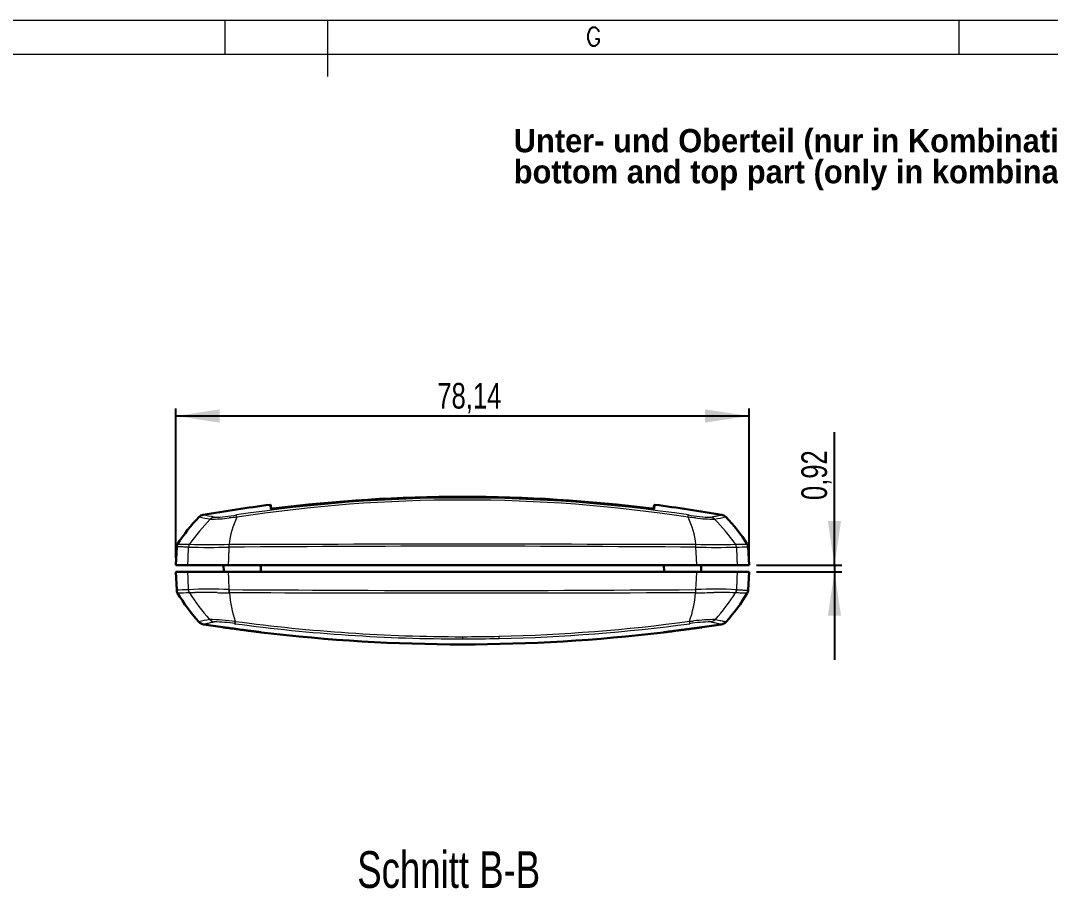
# Model space of a CAD drawing. Header units: millimetres. Extents: x 0 to 1188, y 0 to 841.
# Drawn here: x 576.9 to 717.2, y 722.3 to 840.6 of the extents above; entities that cross this region are included whole.
import ezdxf

# ---------------------------------------------------------------- set-up
doc = ezdxf.new("R2010")
doc.units = ezdxf.units.MM
doc.linetypes.add('SLD-Durchgehend', pattern=[0])
doc.styles.add('SLDTEXTSTYLE0', font='arialbd.ttf', dxfattribs={"width": 0.948})
doc.styles.add('SLDTEXTSTYLE2', font='simplex_.ttf', dxfattribs={"width": 0.95})
doc.styles.add('SLDTEXTSTYLE3', font='ARIALN.TTF', dxfattribs={"width": 0.87})
doc.dimstyles.new('SLDDIMSTYLE2', dxfattribs={"dimtxt": 3.5, "dimasz": 6, "dimexe": 0, "dimexo": 0.0625, "dimgap": 0.875, "dimtad": 1, "dimrnd": 1e-09, "dimzin": 12, "dimdsep": 46, "dimtxsty": 'SLDTEXTSTYLE3', "dimsah": 1, "dimcen": 0.09, "dimadec": 0, "dimazin": 3, "dimtfac": 1, "dimtofl": 0, "dimtmove": 0, "dimatfit": 3, "dimfxl": 0, "dimfrac": 2, "dimtolj": 1, "dimtzin": 12, "dimarcsym": 0})
doc.dimstyles.new('SLDDIMSTYLE3', dxfattribs={"dimtxt": 3.5, "dimasz": 6, "dimexe": 0, "dimexo": 0.0625, "dimgap": 0.875, "dimtad": 1, "dimrnd": 1e-09, "dimzin": 12, "dimdsep": 46, "dimtxsty": 'SLDTEXTSTYLE3', "dimsah": 1, "dimcen": 0.09, "dimadec": 0, "dimazin": 3, "dimtfac": 1, "dimtmove": 0, "dimatfit": 0, "dimfxl": 0, "dimfrac": 2, "dimtolj": 1, "dimtzin": 12, "dimarcsym": 0})

# ---------------------------------------------------------------- blocks, each defined once
blk = doc.blocks.new('SW_NOTE_16')
at = {"color": 0, "char_height": 3.175, "attachment_point": 1, "style": 'SLDTEXTSTYLE0'}
for s, insert in [('Unter- und Oberteil (nur in Kombination mit Zwischenring)', (0, 4.09)), ('bottom and top part (only in kombination with intermediate ring)', (0, -0.14))]:
    blk.add_mtext(s, dxfattribs=dict(at, insert=insert))
blk = doc.blocks.new('_D_25')
for p, q in [((598.06, 767.38), (598.06, 787.7)), ((676.2, 767.38), (676.2, 787.7)), ((598.06, 786.7), (676.2, 786.7))]:
    blk.add_line(p, q)
for points in [[(598.06, 786.7), (604.06, 785.8), (604.06, 787.6)], [(676.2, 786.7), (670.2, 787.6), (670.2, 785.8)]]:
    blk.add_solid(points)
at = {"insert": (633.7, 791.21), "char_height": 3.5, "attachment_point": 1, "style": 'SLDTEXTSTYLE3'}
blk.add_mtext('78,14', dxfattribs=at)
blk = doc.blocks.new('_D_26')
for p, q in [((687.82, 766.38), (687.82, 784.5)), ((677.2, 766.38), (688.82, 766.38)), ((687.82, 766.38), (687.82, 765.46)), ((677.2, 765.46), (688.82, 765.46)), ((687.82, 765.46), (687.82, 753.46))]:
    blk.add_line(p, q)
for points in [[(687.82, 766.38), (688.72, 772.38), (686.92, 772.38)], [(687.82, 765.46), (686.92, 759.46), (688.72, 759.46)]]:
    blk.add_solid(points)
at = {"insert": (683.31, 775.24), "char_height": 3.5, "attachment_point": 1, "rotation": 90, "style": 'SLDTEXTSTYLE3'}
blk.add_mtext('0,92', dxfattribs=at)

msp = doc.modelspace()

# ---------------------------------------------------------------- linework, layer by layer
at = {"color": 7, "linetype": 'SLD-Durchgehend', "lineweight": 0}
for p, q in [((1188.499, 840.6), (0.399, 840.6)), ((604.799, 836), (604.799, 840.6)), ((618.799, 833), (618.799, 840.6)), ((704.799, 836), (704.799, 840.6)), ((1183.799, 836), (24.799, 836)), ((611.324, 774.076), (611.324, 774.076)), ((662.93, 774.076), (662.93, 774.076)), ((599.781, 763.013), (599.796, 763.014)), ((605.301, 763.035), (605.349, 763.034)), ((668.903, 763.035), (668.952, 763.036)), ((674.457, 763.014), (674.473, 763.013)), ((671.613, 758.964), (671.624, 758.977))]:
    msp.add_line(p, q, dxfattribs=at)
at = {"color": 7, "linetype": 'SLD-Durchgehend', "lineweight": 30}
for p, q in [((601.248, 772.942), (601.248, 772.942)), ((673.005, 772.942), (673.005, 772.942)), ((675.946, 769.24), (675.947, 769.24)), ((598.189, 768.875), (598.058, 766.376)), ((676.195, 766.376), (676.064, 768.875)), ((598.058, 766.376), (599.69, 766.376)), ((599.69, 766.376), (605.192, 766.376)), ((604.586, 766.376), (604.594, 765.456)), ((605.192, 766.376), (669.061, 766.376)), ((609.66, 765.456), (609.668, 766.376)), ((664.586, 766.376), (664.594, 765.456)), ((669.061, 766.376), (674.564, 766.376)), ((669.66, 765.456), (669.668, 766.376)), ((674.564, 766.376), (676.195, 766.376)), ((598.058, 765.456), (598.189, 762.954)), ((598.058, 765.456), (599.69, 765.456)), ((599.69, 765.456), (605.192, 765.456)), ((605.192, 765.456), (669.061, 765.456)), ((669.061, 765.456), (674.564, 765.456)), ((674.564, 765.456), (676.195, 765.456)), ((676.064, 762.954), (676.195, 765.456)), ((601.199, 758.65), (601.199, 758.65)), ((601.2, 758.65), (601.2, 758.65)), ((673.054, 758.65), (673.054, 758.65))]:
    msp.add_line(p, q, dxfattribs=at)
at = {"color": 7, "linetype": 'SLD-Durchgehend', "lineweight": 0, "flags": 128}
for points in [[(610.973, 774.056), (610.971, 774.07), (610.965, 774.122), (610.952, 774.219), (610.941, 774.305), (610.932, 774.38), (610.924, 774.444), (610.917, 774.497), (610.912, 774.539), (610.908, 774.57), (610.905, 774.589), (610.904, 774.598), (610.904, 774.597)], [(663.349, 774.597), (663.349, 774.596), (663.347, 774.579), (663.343, 774.548), (663.337, 774.503), (663.329, 774.443), (663.32, 774.368), (663.308, 774.279), (663.295, 774.175), (663.28, 774.056)], [(603.282, 772.9), (603.004, 772.806), (602.765, 772.633)], [(606.39, 772.9), (606.358, 773.111), (606.344, 773.205)], [(667.869, 772.899), (667.901, 773.11), (667.915, 773.204)], [(670.972, 772.9), (671.175, 772.945), (671.364, 772.987), (671.538, 773.025), (671.698, 773.06), (671.842, 773.091), (671.972, 773.12), (672.086, 773.145), (672.186, 773.166), (672.27, 773.185), (672.339, 773.2), (672.393, 773.212), (672.432, 773.221), (672.454, 773.226), (672.461, 773.228), (672.461, 773.228)], [(671.488, 772.633), (671.249, 772.806), (670.972, 772.9)], [(598.307, 769.24), (598.306, 769.24), (598.315, 769.239), (598.338, 769.239), (598.375, 769.238), (598.426, 769.238), (598.491, 769.237), (598.571, 769.235), (598.664, 769.234), (598.772, 769.232), (598.893, 769.231), (599.029, 769.229), (599.181, 769.227), (599.347, 769.225), (599.528, 769.222), (599.724, 769.22), (599.933, 769.218)], [(599.936, 769.218), (599.84, 769.029), (599.799, 768.821)], [(605.316, 769.218), (605.306, 769.031), (605.303, 768.825)], [(605.316, 769.218), (607.438, 769.221), (609.561, 769.226), (611.686, 769.23), (613.812, 769.235), (615.94, 769.24), (618.071, 769.245), (620.204, 769.25), (622.338, 769.255), (624.473, 769.26), (626.608, 769.264), (628.72, 769.268), (630.832, 769.272), (632.945, 769.274), (635.057, 769.276), (637.17, 769.277), (639.286, 769.276), (641.402, 769.274), (643.518, 769.272), (645.633, 769.268), (647.747, 769.264), (649.87, 769.26), (651.991, 769.255), (654.112, 769.25), (656.231, 769.245), (658.35, 769.24), (660.47, 769.235), (662.589, 769.23), (664.707, 769.226), (666.823, 769.221), (668.937, 769.218)], [(668.95, 768.825), (668.947, 769.031), (668.937, 769.218)], [(674.454, 768.821), (674.413, 769.029), (674.317, 769.218)], [(599.796, 768.821), (599.592, 768.827), (599.402, 768.833), (599.226, 768.838), (599.063, 768.844), (598.914, 768.849), (598.779, 768.853), (598.658, 768.858), (598.55, 768.862), (598.457, 768.865), (598.378, 768.868), (598.311, 768.871), (598.259, 768.873), (598.221, 768.874), (598.198, 768.875), (598.189, 768.875), (598.19, 768.875)], [(599.69, 766.376), (599.73, 767.306), (599.796, 768.82)], [(605.303, 768.825), (605.234, 767.306), (605.192, 766.376)], [(668.95, 768.825), (666.838, 768.835), (664.723, 768.846), (662.607, 768.857), (660.49, 768.868), (658.372, 768.879), (656.249, 768.891), (654.126, 768.902), (652.001, 768.913), (649.876, 768.923), (647.75, 768.932), (645.637, 768.94), (643.525, 768.947), (641.412, 768.952), (639.298, 768.956), (637.185, 768.957), (635.069, 768.956), (632.953, 768.953), (630.837, 768.947), (628.721, 768.941), (626.606, 768.932), (624.473, 768.923), (622.34, 768.913), (620.208, 768.902), (618.077, 768.891), (615.947, 768.88), (613.816, 768.868), (611.685, 768.857), (609.556, 768.846), (607.429, 768.835), (605.303, 768.825)], [(669.061, 766.376), (669.019, 767.306), (668.951, 768.825)], [(674.457, 768.82), (674.523, 767.306), (674.564, 766.376)], [(599.796, 763.014), (599.73, 764.522), (599.69, 765.456)], [(605.192, 765.456), (605.234, 764.522), (605.301, 763.035)], [(668.952, 763.036), (669.019, 764.522), (669.061, 765.456)], [(674.564, 765.456), (674.523, 764.522), (674.457, 763.014)], [(599.924, 762.577), (599.824, 762.785), (599.781, 763.013)], [(599.942, 762.578), (599.924, 762.577), (599.924, 762.577)], [(605.364, 762.584), (605.363, 762.584), (605.31, 762.585)], [(605.349, 763.034), (607.235, 763.025), (609.123, 763.015), (611.012, 763.006), (612.903, 762.996), (614.794, 762.985), (616.689, 762.975), (618.584, 762.965), (620.48, 762.955), (622.377, 762.945), (624.274, 762.936), (626.499, 762.926), (628.724, 762.918), (630.95, 762.911), (633.176, 762.905), (635.402, 762.902), (637.632, 762.901), (639.862, 762.903), (642.092, 762.907), (644.321, 762.913), (646.55, 762.921), (648.788, 762.931), (651.026, 762.941), (653.263, 762.952), (655.499, 762.964), (657.733, 762.976), (659.97, 762.989), (662.206, 763.001), (664.44, 763.013), (666.672, 763.024), (668.903, 763.035)], [(605.349, 763.034), (605.353, 762.798), (605.364, 762.584)], [(668.888, 762.585), (666.662, 762.582), (664.435, 762.578), (662.206, 762.574), (659.975, 762.569), (657.743, 762.565), (655.506, 762.56), (653.268, 762.555), (651.028, 762.55), (648.788, 762.546), (646.548, 762.542), (644.323, 762.538), (642.097, 762.535), (639.872, 762.534), (637.646, 762.533), (635.42, 762.533), (633.191, 762.534), (630.962, 762.537), (628.733, 762.54), (626.505, 762.544), (624.278, 762.548), (622.383, 762.552), (620.49, 762.556), (618.597, 762.56), (616.704, 762.564), (614.813, 762.568), (612.921, 762.571), (611.03, 762.575), (609.14, 762.578), (607.251, 762.581), (605.364, 762.584)], [(668.903, 763.035), (668.899, 762.799), (668.888, 762.585)], [(668.943, 762.585), (668.888, 762.585), (668.888, 762.585)], [(674.33, 762.577), (674.33, 762.577), (674.311, 762.578)], [(674.473, 763.013), (674.43, 762.785), (674.33, 762.577)], [(675.941, 762.555), (675.942, 762.555), (675.93, 762.555), (675.902, 762.556), (675.858, 762.557), (675.799, 762.558), (675.724, 762.559), (675.634, 762.56), (675.528, 762.562), (675.406, 762.564), (675.269, 762.566), (675.113, 762.568), (674.941, 762.57), (674.753, 762.572), (674.549, 762.575), (674.33, 762.577)], [(674.473, 763.013), (674.686, 763.005), (674.884, 762.999), (675.067, 762.992), (675.235, 762.986), (675.387, 762.98), (675.524, 762.975), (675.645, 762.971), (675.751, 762.966), (675.842, 762.963), (675.917, 762.959), (675.977, 762.957), (676.022, 762.955), (676.051, 762.954), (676.063, 762.954), (676.062, 762.954)], [(603.287, 758.618), (603.094, 758.572), (602.915, 758.53), (602.749, 758.491), (602.598, 758.455), (602.461, 758.423), (602.338, 758.394), (602.229, 758.368), (602.135, 758.346), (602.055, 758.327), (601.99, 758.311), (601.939, 758.299), (601.903, 758.291), (601.882, 758.285), (601.877, 758.284)], [(603.287, 758.618), (602.936, 758.737), (602.64, 758.963)], [(606.13, 758.39), (606.137, 758.488), (606.163, 758.709)], [(668.1, 758.389), (668.093, 758.489), (668.068, 758.714)], [(668.07, 758.714), (668.07, 758.714), (668.215, 758.726), (668.359, 758.738), (668.503, 758.751), (668.647, 758.765), (668.647, 758.765)], [(671.61, 758.963), (671.315, 758.737), (670.964, 758.619)], [(672.376, 758.284), (672.377, 758.284), (672.368, 758.286), (672.342, 758.293), (672.3, 758.303), (672.241, 758.317), (672.166, 758.335), (672.075, 758.356), (671.967, 758.382), (671.844, 758.411), (671.701, 758.444), (671.541, 758.482), (671.365, 758.524), (671.172, 758.569), (670.964, 758.619)], [(671.61, 758.963), (671.82, 758.918), (672.014, 758.877), (672.192, 758.839), (672.353, 758.804), (672.498, 758.773), (672.626, 758.746), (672.737, 758.721), (672.832, 758.701), (672.91, 758.683), (672.971, 758.67), (673.016, 758.659), (673.044, 758.653), (673.055, 758.65), (673.054, 758.65)]]:
    msp.add_lwpolyline(points, dxfattribs=at)
at = {"color": 7, "linetype": 'SLD-Durchgehend', "lineweight": 30, "flags": 128}
for points in [[(611.016, 774.512), (611.017, 774.504), (611.02, 774.479), (611.026, 774.437), (611.033, 774.379), (611.043, 774.302), (611.055, 774.209), (611.069, 774.098), (611.075, 774.052)], [(663.179, 774.052), (663.184, 774.096), (663.198, 774.206), (663.21, 774.299), (663.22, 774.376), (663.227, 774.435), (663.233, 774.477), (663.236, 774.503), (663.237, 774.512), (663.237, 774.512)], [(604.482, 757.895), (604.491, 757.893), (604.518, 757.89), (604.546, 757.886), (604.583, 757.881), (604.628, 757.875), (604.707, 757.865), (604.802, 757.852), (604.877, 757.843), (604.958, 757.832), (605.047, 757.82), (605.188, 757.802), (605.342, 757.781), (605.455, 757.766), (605.573, 757.751), (605.695, 757.735), (605.884, 757.71), (606.081, 757.684), (606.22, 757.666), (606.361, 757.647), (606.506, 757.628), (606.721, 757.6), (606.939, 757.571), (607.089, 757.551), (607.239, 757.531), (607.389, 757.512), (607.534, 757.493), (607.678, 757.474), (607.82, 757.455), (607.964, 757.436), (608.105, 757.417), (608.243, 757.399), (608.374, 757.382), (608.5, 757.365), (608.622, 757.349), (608.743, 757.334), (608.858, 757.318), (608.968, 757.304), (609.068, 757.291), (609.162, 757.278), (609.249, 757.267), (609.332, 757.256), (609.408, 757.246), (609.477, 757.237), (609.562, 757.226), (609.63, 757.217), (609.666, 757.212), (609.695, 757.208), (609.715, 757.206), (609.725, 757.204), (609.729, 757.204), (609.729, 757.204)], [(606.096, 758.409), (606.192, 758.381), (606.2, 758.379)], [(664.524, 757.204), (664.528, 757.204), (664.538, 757.206), (664.569, 757.21), (664.618, 757.216), (664.662, 757.222), (664.713, 757.229), (664.772, 757.236), (664.872, 757.25), (664.987, 757.265), (665.075, 757.276), (665.169, 757.289), (665.269, 757.302), (665.427, 757.323), (665.597, 757.345), (665.719, 757.361), (665.846, 757.378), (665.977, 757.395), (666.176, 757.421), (666.382, 757.448), (666.526, 757.467), (666.672, 757.486), (666.82, 757.506), (667.039, 757.535), (667.258, 757.564), (667.408, 757.583), (667.557, 757.603), (667.705, 757.622), (667.848, 757.641), (667.988, 757.66), (668.126, 757.678), (668.264, 757.696), (668.399, 757.714), (668.53, 757.731), (668.652, 757.747), (668.77, 757.763), (668.882, 757.778), (668.993, 757.792), (669.097, 757.806), (669.195, 757.819), (669.325, 757.836), (669.439, 757.851), (669.508, 757.86), (669.57, 757.868), (669.624, 757.875), (669.687, 757.884), (669.733, 757.89), (669.754, 757.892), (669.767, 757.894), (669.771, 757.895), (669.771, 757.895)]]:
    msp.add_lwpolyline(points, dxfattribs=at)
at = {"color": 7, "linetype": 'SLD-Durchgehend', "lineweight": 0}
for centre, radius, start, end in [((637.127, 569.012), 206.501, 81.42551, 98.5728), ((637.127, 572.768), 202.478, 81.26699, 98.73302), ((637.127, 569.266), 206.429, 82.81942, 97.18058), ((611.081, 775.25), 1.199, 264.82488, 281.66022), ((610.986, 773.957), 0.1, 71.93941, 97.27763), ((663.183, 775.439), 1.387, 259.48628, 274.02861), ((663.267, 773.957), 0.1, 82.71958, 107.40853), ((622.254, 753.608), 27.235, 135.68999, 145.02976), ((620.021, 861.323), 90.353, 258.00768, 258.99011), ((525.91, 424.84), 356.556, 77.46736, 77.71249), ((602.609, 795.135), 22.503, 270.3968, 277.00581), ((603.029, 790.981), 18.083, 270.8002, 280.56428), ((616.594, 767.925), 11.352, 154.01776, 173.46331), ((617.471, 651.807), 121.598, 95.22823, 95.71874), ((653.313, 615.591), 157.98, 84.33777, 84.71544), ((657.759, 767.955), 11.249, 6.44761, 26.0723), ((671.132, 790.042), 17.142, 259.18305, 269.46394), ((671.688, 795.823), 23.191, 263.09284, 269.50482), ((650.405, 880.128), 109.543, 281.09632, 281.90651), ((651.999, 753.608), 27.236, 34.97018, 44.30989), ((602.627, 861.414), 92.236, 268.32798, 271.6704), ((671.626, 863.971), 94.791, 268.37467, 271.62695), ((670.739, 1098.481), 329.282, 270.62306, 270.90613), ((602.458, 885.646), 116.855, 268.69643, 271.39501), ((671.799, 890.303), 121.511, 268.6567, 271.25186), ((668.37, 972.995), 204.265, 271.70761, 272.15855), ((606.412, 562.631), 200.492, 91.89531, 92.35013), ((603.136, 467.167), 295.428, 90.62285, 90.93566), ((602.75, 709.488), 53.607, 87.27207, 93.15856), ((600.671, 763.064), 0.876, 183.24752, 213.6742), ((626.8, 779.947), 32, 212.87457, 220.97653), ((601.185, 749.423), 13.213, 92.93645, 95.39695), ((600.476, 764.666), 2.047, 270.887, 276.60358), ((602.124, 723.258), 39.4, 87.73784, 92.0538), ((603.971, 764.8), 2.192, 262.33532, 272.2454), ((606.756, 869.043), 106.468, 268.54729, 269.2218), ((611.78, 762.935), 6.48, 179.12107, 183.10144), ((622.326, 764.062), 17.027, 184.9787, 198.32381), ((652.593, 764.008), 16.357, 341.11451, 355.01044), ((662.474, 762.933), 6.479, 356.92312, 0.90763), ((665.77, 933.703), 171.148, 271.0623, 271.87733), ((671.487, 707.707), 55.387, 86.92615, 92.62328), ((672.239, 737.202), 25.46, 85.33162, 91.94015), ((647.822, 779.696), 31.555, 318.92605, 327.1457), ((673.582, 763.064), 0.876, 326.31534, 356.74027), ((620.76, 671.991), 88.839, 101.76877, 102.71965), ((600.695, 707.366), 51.633, 83.92157, 87.84077), ((603.465, 743.017), 15.603, 80.16883, 90.65534), ((637.043, 987.778), 231.462, 262.32478, 270.02049), ((637.279, 988.889), 232.274, 262.30153, 269.9621), ((636.709, 991.359), 234.75, 271.3246, 277.67618), ((637.21, 987.76), 231.442, 271.2203, 277.67043), ((670.783, 742.939), 15.681, 89.34047, 99.84535), ((672.776, 719.362), 39.618, 91.68675, 95.98225), ((637.087, 980.957), 224.341, 270.00975, 271.28953), ((728.292, 756.616), 91.166, 180.0001, 180.188), ((627.778, 756.358), 14.362, 0.04847, 1.25244), ((637.115, 990.014), 233.697, 270.00277, 271.23202)]:
    msp.add_arc(centre, radius, start, end, dxfattribs=at)
at = {"color": 7, "linetype": 'SLD-Durchgehend', "lineweight": 30}
for centre, radius, start, end in [((637.127, 569.266), 206.429, 82.81942, 97.18058), ((637.127, 569.266), 206.429, 82.81941, 97.18059), ((637.127, 569.266), 207, 97.27769, 99.8285), ((610.917, 774.499), 0.1, 7.26373, 97.36843), ((611.001, 776.177), 2.126, 270.29061, 278.73703), ((610.862, 777.592), 3.546, 273.44114, 277.48501), ((663.25, 776.155), 2.103, 261.22852, 269.77872), ((663.393, 777.607), 3.561, 262.52032, 266.5475), ((663.336, 774.499), 0.1, 82.81296, 172.73626), ((637.127, 569.266), 207, 80.17151, 82.72231), ((617.623, 756.911), 22.916, 135.60969, 147.45302), ((601.958, 772.25), 0.991, 99.67537, 135.78234), ((672.292, 772.247), 0.996, 44.27931, 80.22556), ((656.629, 756.911), 22.917, 32.54716, 44.39035), ((598.931, 768.838), 0.743, 147.26717, 177.15127), ((675.322, 768.838), 0.743, 2.86777, 32.7494), ((599.041, 762.996), 0.853, 182.85967, 211.18118), ((619.772, 775.403), 25.012, 210.90856, 222.05129), ((654.48, 775.404), 25.014, 317.94949, 329.09119), ((675.217, 762.994), 0.847, 328.76612, 357.2551), ((602.048, 759.412), 1.142, 221.92096, 261.36158), ((637.127, 985.566), 230, 261.18412, 261.84033), ((637.127, 985.566), 230, 278.15975, 278.81586), ((672.204, 759.414), 1.143, 278.64235, 318.04727), ((637.127, 985.566), 230, 263.15869, 276.84139)]:
    msp.add_arc(centre, radius, start, end, dxfattribs=at)

# ---------------------------------------------------------------- block references
msp.add_blockref('SW_NOTE_16', (644.11, 821.733))

# ---------------------------------------------------------------- texts
at = {"color": 7, "linetype": 'Continuous', "lineweight": 0, "insert": (653.925, 839.66), "char_height": 2.5, "attachment_point": 1, "style": 'SLDTEXTSTYLE2'}
msp.add_mtext('G', dxfattribs=at)
at = {"insert": (635.251, 727.373), "char_height": 5, "attachment_point": 2, "style": 'SLDTEXTSTYLE3'}
msp.add_mtext('Schnitt B-B', dxfattribs=at)

# ---------------------------------------------------------------- dimensions: what is measured, and where the dimension line sits
dim = msp.add_linear_dim(base=(676.195, 786.696), p1=(598.058, 766.376), p2=(676.195, 766.376), dimstyle='SLDDIMSTYLE2')
dim.commit()
dim.dimension.update_dxf_attribs({"geometry": '_D_25', "text_midpoint": (638.63, 786.696), "dimtype": 160})
dim = msp.add_linear_dim(base=(687.817, 765.456), p1=(676.195, 766.376), p2=(676.195, 765.456), angle=90, dimstyle='SLDDIMSTYLE3')
dim.commit()
dim.dimension.update_dxf_attribs({"geometry": '_D_26', "text_midpoint": (687.817, 779.078), "dimtype": 160})

doc.saveas('drawing.dxf')
